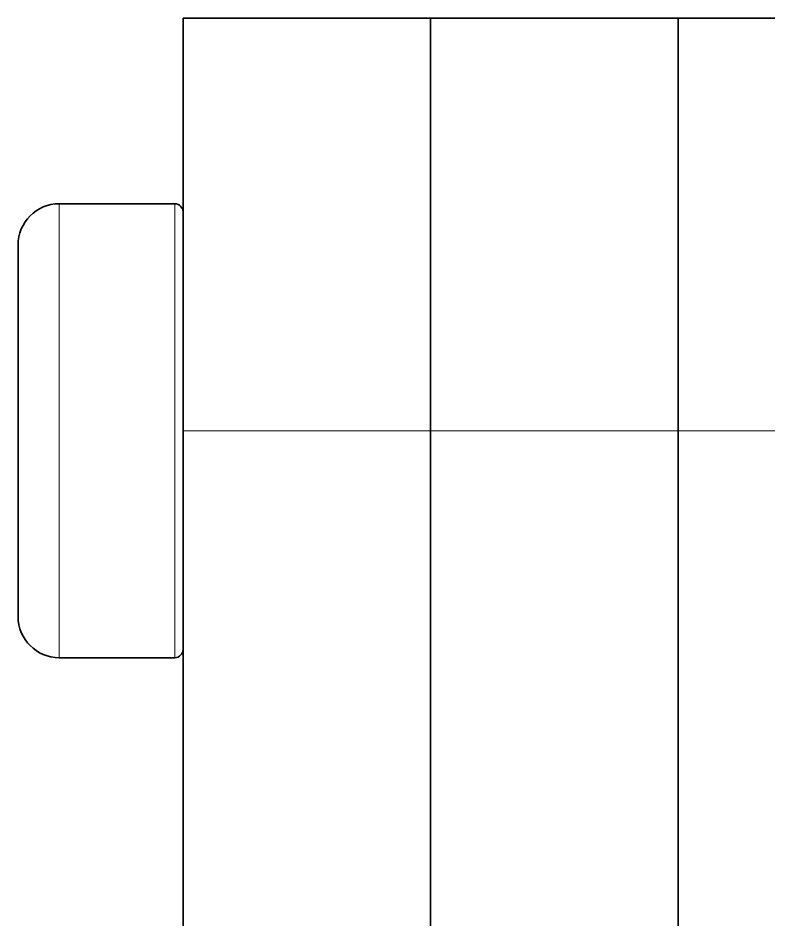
# Model space of a CAD drawing. Extents: x 291 to 828, y 188 to 662.
# Drawn here: x 416.5 to 425.6, y 243.15 to 254.08 of the extents above; entities that cross this region are included whole.
import ezdxf

# ---------------------------------------------------------------- set-up
doc = ezdxf.new("R2010")
doc.units = 0

msp = doc.modelspace()

# ---------------------------------------------------------------- linework, layer by layer
at = {"color": 7, "lineweight": 35, "ltscale": 0.075}
for p, q in [((421.502, 254.077), (418.502, 254.077)), ((424.502, 254.077), (421.502, 254.077)), ((424.502, 254.077), (427.502, 254.077))]:
    msp.add_line(p, q, dxfattribs=at)
at = {"color": 7, "lineweight": 35, "ltscale": 0.125}
for p, q in [((418.502, 254.077), (418.502, 249.077)), ((421.502, 254.077), (421.502, 249.077)), ((421.502, 254.077), (421.502, 249.077)), ((424.502, 254.077), (424.502, 249.077)), ((424.502, 254.077), (424.502, 249.077))]:
    msp.add_line(p, q, dxfattribs=at)
at = {"color": 7, "lineweight": 35, "ltscale": 0.058751}
msp.add_line((418.502, 254.077), (418.502, 251.727), dxfattribs=at)
at = {"color": 7, "lineweight": 13, "ltscale": 0.129084}
for p, q in [((417.002, 251.827), (417.002, 246.664)), ((418.402, 251.827), (418.402, 246.664))]:
    msp.add_line(p, q, dxfattribs=at)
at = {"color": 7, "lineweight": 35, "ltscale": 0.035}
for p, q in [((418.402, 251.827), (417.002, 251.827)), ((418.402, 246.327), (417.002, 246.327))]:
    msp.add_line(p, q, dxfattribs=at)
at = {"color": 7, "lineweight": 35, "ltscale": 0.12439}
msp.add_line((418.502, 251.727), (418.502, 246.751), dxfattribs=at)
at = {"color": 7, "lineweight": 35, "ltscale": 0.105614}
msp.add_line((416.502, 251.327), (416.502, 247.102), dxfattribs=at)
at = {"color": 7, "lineweight": 35, "ltscale": 0.00164}
msp.add_line((418.502, 249.143), (418.502, 249.077), dxfattribs=at)
at = {"color": 7, "lineweight": 13, "ltscale": 0.075}
for p, q in [((421.502, 249.077), (418.502, 249.077)), ((424.502, 249.077), (421.502, 249.077)), ((424.502, 249.077), (427.502, 249.077))]:
    msp.add_line(p, q, dxfattribs=at)
at = {"color": 7, "lineweight": 35}
for p, q in [((418.502, 192.697), (418.502, 249.077)), ((421.502, 192.697), (421.502, 249.077)), ((421.502, 192.697), (421.502, 249.077)), ((424.502, 192.697), (424.502, 249.077)), ((424.502, 210.409), (424.502, 249.077)), ((418.502, 246.424), (418.502, 195.35))]:
    msp.add_line(p, q, dxfattribs=at)
at = {"color": 7, "lineweight": 35, "ltscale": 0.006214}
msp.add_line((418.502, 249.077), (418.502, 248.828), dxfattribs=at)
at = {"color": 7, "lineweight": 35, "ltscale": 0.006886}
msp.add_line((416.502, 247.102), (416.502, 246.827), dxfattribs=at)
at = {"color": 7, "lineweight": 35, "ltscale": 0.00811}
msp.add_line((418.502, 246.751), (418.502, 246.427), dxfattribs=at)
at = {"color": 7, "lineweight": 13, "ltscale": 0.008416}
for p, q in [((417.002, 246.664), (417.002, 246.327)), ((418.402, 246.664), (418.402, 246.327))]:
    msp.add_line(p, q, dxfattribs=at)
at = {"color": 7, "lineweight": 35}
for centre, radius, start, end in [((417.002, 251.327), 0.5, 90, 180), ((418.402, 251.727), 0.1, 0.0336, 89.9664), ((417.002, 246.827), 0.5, 180, 270), ((418.402, 246.427), 0.1, 270.0336, 359.9664)]:
    msp.add_arc(centre, radius, start, end, dxfattribs=at)

doc.saveas('drawing.dxf')
